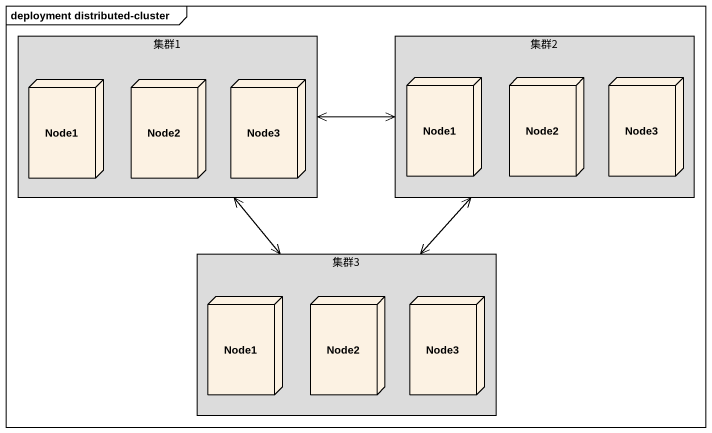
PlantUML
@startuml
mainframe deployment distributed-cluster
rectangle 集群1 #DCDCDC {
  node Node1
  node Node2
  node Node3
}
rectangle 集群2 #DCDCDC {
  node "Node1" as Node1_2
  node "Node2" as Node2_2
  node "Node3" as Node3_2
}
rectangle 集群3 #DCDCDC {
  node "Node1" as Node1_3
  node "Node2" as Node2_3
  node "Node3" as Node3_3
}
集群1 <-right-> 集群2
集群1 <--> 集群3
集群2 <--> 集群3
@enduml
